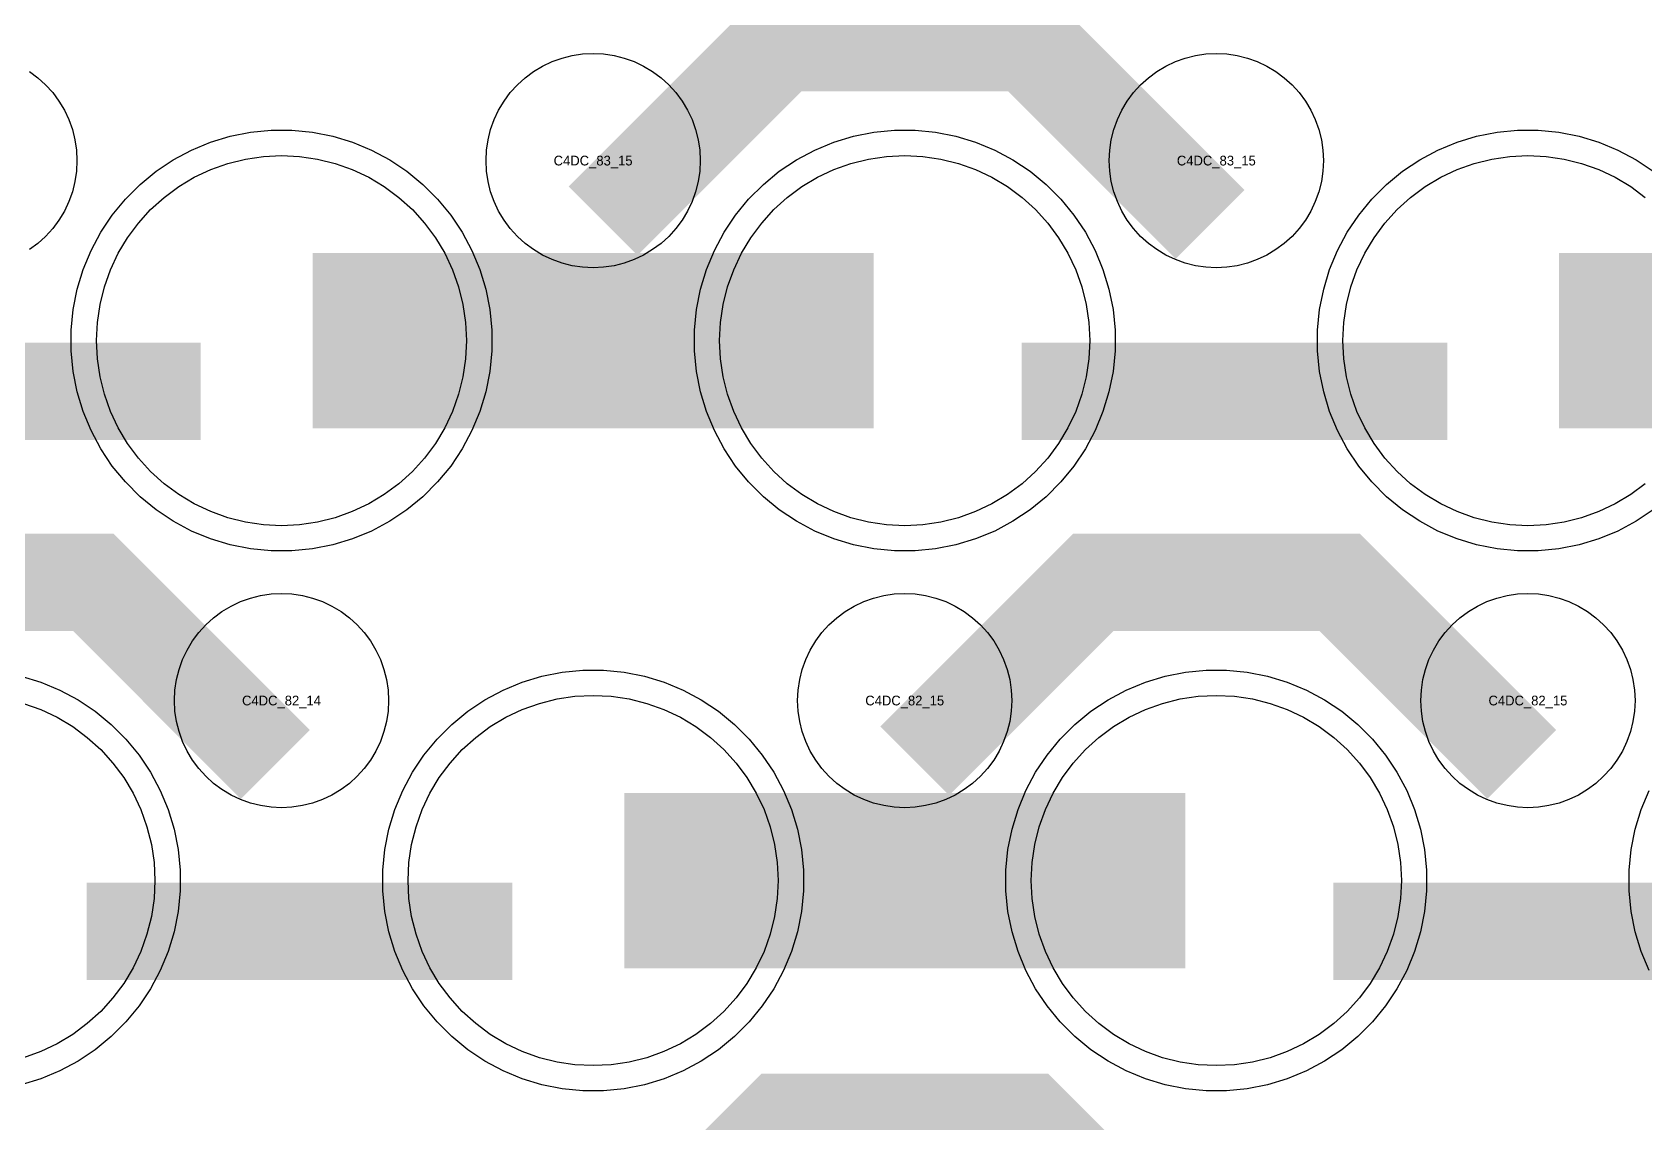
# Model space of a CAD drawing. Extents: x -11880 to 11880, y -14992 to 14992.
# Drawn here: x -7344 to -6930, y -3539.5 to -3259.6 of the extents above; entities that cross this region are included whole.
import ezdxf
from ezdxf.enums import TextEntityAlignment as Align

# ---------------------------------------------------------------- set-up
doc = ezdxf.new("R2010")
doc.units = 0
doc.header["$MEASUREMENT"] = 0
for name, color, linetype in [('GDS_775_DT_237', 138, 'CONTINUOUS'), ('RDL1_FS', 34, 'CONTINUOUS'), ('RDL_BS', 160, 'CONTINUOUS')]:
    doc.layers.add(name, color=color, linetype=linetype)

msp = doc.modelspace()

# ---------------------------------------------------------------- linework, layer by layer
at = {"layer": 'RDL1_FS'}
for points in [[(-7280, -3386.254), (-7284.657, -3386.025), (-7289.268, -3385.341), (-7293.791, -3384.209), (-7298.181, -3382.637), (-7302.395, -3380.645), (-7306.395, -3378.247), (-7310.14, -3375.469), (-7313.594, -3372.339), (-7316.724, -3368.885), (-7319.502, -3365.14), (-7321.9, -3361.14), (-7323.892, -3356.926), (-7325.464, -3352.536), (-7326.596, -3348.013), (-7327.28, -3343.402), (-7327.509, -3338.745), (-7327.28, -3334.088), (-7326.596, -3329.477), (-7325.464, -3324.954), (-7323.892, -3320.564), (-7321.9, -3316.35), (-7319.502, -3312.35), (-7316.724, -3308.605), (-7313.594, -3305.151), (-7310.14, -3302.021), (-7306.395, -3299.243), (-7302.395, -3296.845), (-7298.181, -3294.853), (-7293.791, -3293.281), (-7289.268, -3292.149), (-7284.657, -3291.465), (-7280, -3291.236), (-7275.343, -3291.465), (-7270.732, -3292.149), (-7266.209, -3293.281), (-7261.819, -3294.853), (-7257.605, -3296.845), (-7253.605, -3299.243), (-7249.86, -3302.021), (-7246.406, -3305.151), (-7243.276, -3308.605), (-7240.498, -3312.35), (-7238.1, -3316.35), (-7236.108, -3320.564), (-7234.536, -3324.954), (-7233.404, -3329.477), (-7232.72, -3334.088), (-7232.491, -3338.745), (-7232.72, -3343.402), (-7233.404, -3348.013), (-7234.536, -3352.536), (-7236.108, -3356.926), (-7238.1, -3361.14), (-7240.498, -3365.14), (-7243.276, -3368.885), (-7246.406, -3372.339), (-7249.86, -3375.469), (-7253.605, -3378.247), (-7257.605, -3380.645), (-7261.819, -3382.637), (-7266.209, -3384.209), (-7270.732, -3385.341), (-7275.343, -3386.025)], [(-7120, -3386.254), (-7124.657, -3386.025), (-7129.268, -3385.341), (-7133.791, -3384.209), (-7138.181, -3382.637), (-7142.395, -3380.645), (-7146.395, -3378.247), (-7150.14, -3375.469), (-7153.594, -3372.339), (-7156.724, -3368.885), (-7159.502, -3365.14), (-7161.9, -3361.14), (-7163.892, -3356.926), (-7165.464, -3352.536), (-7166.596, -3348.013), (-7167.28, -3343.402), (-7167.509, -3338.745), (-7167.28, -3334.088), (-7166.596, -3329.477), (-7165.464, -3324.954), (-7163.892, -3320.564), (-7161.9, -3316.35), (-7159.502, -3312.35), (-7156.724, -3308.605), (-7153.594, -3305.151), (-7150.14, -3302.021), (-7146.395, -3299.243), (-7142.395, -3296.845), (-7138.181, -3294.853), (-7133.791, -3293.281), (-7129.268, -3292.149), (-7124.657, -3291.465), (-7120, -3291.236), (-7115.343, -3291.465), (-7110.732, -3292.149), (-7106.209, -3293.281), (-7101.819, -3294.853), (-7097.605, -3296.845), (-7093.605, -3299.243), (-7089.86, -3302.021), (-7086.406, -3305.151), (-7083.276, -3308.605), (-7080.498, -3312.35), (-7078.1, -3316.35), (-7076.108, -3320.564), (-7074.536, -3324.954), (-7073.404, -3329.477), (-7072.72, -3334.088), (-7072.491, -3338.745), (-7072.72, -3343.402), (-7073.404, -3348.013), (-7074.536, -3352.536), (-7076.108, -3356.926), (-7078.1, -3361.14), (-7080.498, -3365.14), (-7083.276, -3368.885), (-7086.406, -3372.339), (-7089.86, -3375.469), (-7093.605, -3378.247), (-7097.605, -3380.645), (-7101.819, -3382.637), (-7106.209, -3384.209), (-7110.732, -3385.341), (-7115.343, -3386.025)], [(-7200, -3524.819), (-7204.657, -3524.59), (-7209.268, -3523.906), (-7213.791, -3522.774), (-7218.181, -3521.202), (-7222.395, -3519.21), (-7226.395, -3516.812), (-7230.14, -3514.034), (-7233.594, -3510.904), (-7236.724, -3507.45), (-7239.502, -3503.705), (-7241.9, -3499.705), (-7243.892, -3495.491), (-7245.464, -3491.101), (-7246.596, -3486.578), (-7247.28, -3481.967), (-7247.509, -3477.31), (-7247.28, -3472.653), (-7246.596, -3468.042), (-7245.464, -3463.519), (-7243.892, -3459.129), (-7241.9, -3454.915), (-7239.502, -3450.915), (-7236.724, -3447.17), (-7233.594, -3443.716), (-7230.14, -3440.586), (-7226.395, -3437.808), (-7222.395, -3435.41), (-7218.181, -3433.418), (-7213.791, -3431.846), (-7209.268, -3430.714), (-7204.657, -3430.03), (-7200, -3429.801), (-7195.343, -3430.03), (-7190.732, -3430.714), (-7186.209, -3431.846), (-7181.819, -3433.418), (-7177.605, -3435.41), (-7173.605, -3437.808), (-7169.86, -3440.586), (-7166.406, -3443.716), (-7163.276, -3447.17), (-7160.498, -3450.915), (-7158.1, -3454.915), (-7156.108, -3459.129), (-7154.536, -3463.519), (-7153.404, -3468.042), (-7152.72, -3472.653), (-7152.491, -3477.31), (-7152.72, -3481.967), (-7153.404, -3486.578), (-7154.536, -3491.101), (-7156.108, -3495.491), (-7158.1, -3499.705), (-7160.498, -3503.705), (-7163.276, -3507.45), (-7166.406, -3510.904), (-7169.86, -3514.034), (-7173.605, -3516.812), (-7177.605, -3519.21), (-7181.819, -3521.202), (-7186.209, -3522.774), (-7190.732, -3523.906), (-7195.343, -3524.59)], [(-7040, -3524.819), (-7044.657, -3524.59), (-7049.268, -3523.906), (-7053.791, -3522.774), (-7058.181, -3521.202), (-7062.395, -3519.21), (-7066.395, -3516.812), (-7070.14, -3514.034), (-7073.594, -3510.904), (-7076.724, -3507.45), (-7079.502, -3503.705), (-7081.9, -3499.705), (-7083.892, -3495.491), (-7085.464, -3491.101), (-7086.596, -3486.578), (-7087.28, -3481.967), (-7087.509, -3477.31), (-7087.28, -3472.653), (-7086.596, -3468.042), (-7085.464, -3463.519), (-7083.892, -3459.129), (-7081.9, -3454.915), (-7079.502, -3450.915), (-7076.724, -3447.17), (-7073.594, -3443.716), (-7070.14, -3440.586), (-7066.395, -3437.808), (-7062.395, -3435.41), (-7058.181, -3433.418), (-7053.791, -3431.846), (-7049.268, -3430.714), (-7044.657, -3430.03), (-7040, -3429.801), (-7035.343, -3430.03), (-7030.732, -3430.714), (-7026.209, -3431.846), (-7021.819, -3433.418), (-7017.605, -3435.41), (-7013.605, -3437.808), (-7009.86, -3440.586), (-7006.406, -3443.716), (-7003.276, -3447.17), (-7000.498, -3450.915), (-6998.1, -3454.915), (-6996.108, -3459.129), (-6994.536, -3463.519), (-6993.404, -3468.042), (-6992.72, -3472.653), (-6992.491, -3477.31), (-6992.72, -3481.967), (-6993.404, -3486.578), (-6994.536, -3491.101), (-6996.108, -3495.491), (-6998.1, -3499.705), (-7000.498, -3503.705), (-7003.276, -3507.45), (-7006.406, -3510.904), (-7009.86, -3514.034), (-7013.605, -3516.812), (-7017.605, -3519.21), (-7021.819, -3521.202), (-7026.209, -3522.774), (-7030.732, -3523.906), (-7035.343, -3524.59)]]:
    msp.add_lwpolyline(points, close=True, dxfattribs=at)
for points in [[(-6929.86, -3375.469), (-6933.605, -3378.247), (-6937.605, -3380.645), (-6941.819, -3382.637), (-6946.209, -3384.209), (-6950.732, -3385.341), (-6955.343, -3386.025), (-6960, -3386.254), (-6964.657, -3386.025), (-6969.268, -3385.341), (-6973.791, -3384.209), (-6978.181, -3382.637), (-6982.395, -3380.645), (-6986.395, -3378.247), (-6990.14, -3375.469), (-6993.594, -3372.339), (-6996.724, -3368.885), (-6999.502, -3365.14), (-7001.9, -3361.14), (-7003.892, -3356.926), (-7005.464, -3352.536), (-7006.596, -3348.013), (-7007.28, -3343.402), (-7007.509, -3338.745), (-7007.28, -3334.088), (-7006.596, -3329.477), (-7005.464, -3324.954), (-7003.892, -3320.564), (-7001.9, -3316.35), (-6999.502, -3312.35), (-6996.724, -3308.605), (-6993.594, -3305.151), (-6990.14, -3302.021), (-6986.395, -3299.243), (-6982.395, -3296.845), (-6978.181, -3294.853), (-6973.791, -3293.281), (-6969.268, -3292.149), (-6964.657, -3291.465), (-6960, -3291.236), (-6955.343, -3291.465), (-6950.732, -3292.149), (-6946.209, -3293.281), (-6941.819, -3294.853), (-6937.605, -3296.845), (-6933.605, -3299.243), (-6929.86, -3302.021)], [(-7346.209, -3431.846), (-7341.819, -3433.418), (-7337.605, -3435.41), (-7333.605, -3437.808), (-7329.86, -3440.586), (-7326.406, -3443.716), (-7323.276, -3447.17), (-7320.498, -3450.915), (-7318.1, -3454.915), (-7316.108, -3459.129), (-7314.536, -3463.519), (-7313.404, -3468.042), (-7312.72, -3472.653), (-7312.491, -3477.31), (-7312.72, -3481.967), (-7313.404, -3486.578), (-7314.536, -3491.101), (-7316.108, -3495.491), (-7318.1, -3499.705), (-7320.498, -3503.705), (-7323.276, -3507.45), (-7326.406, -3510.904), (-7329.86, -3514.034), (-7333.605, -3516.812), (-7337.605, -3519.21), (-7341.819, -3521.202), (-7346.209, -3522.774)]]:
    msp.add_lwpolyline(points, dxfattribs=at)
for points in [[(-7271.998, -3338.745, 45, 45, 0), (-7199.998, -3338.745, 45, 45, 0)], [(-7199.998, -3338.745, 45, 45, 0), (-7127.998, -3338.745, 45, 45, 0)], [(-6951.998, -3338.745, 45, 45, 0), (-6879.998, -3338.745, 45, 45, 0)], [(-7191.998, -3477.31, 45, 45, 0), (-7119.998, -3477.31, 45, 45, 0)], [(-7119.998, -3477.31, 45, 45, 0), (-7047.998, -3477.31, 45, 45, 0)]]:
    msp.add_lwpolyline(points, format="xyseb", dxfattribs=at)
at = {"layer": 'RDL_BS'}
for points in [[(-7197.438, -3308.059, 25, 25, 0), (-7151.623, -3262.244, 25, 25, 0), (-7118.07, -3262.244, 25, 25, 0)], [(-7041.599, -3308.958, 25, 25, 0), (-7088.313, -3262.244, 25, 25, 0), (-7118.071, -3262.244, 25, 25, 0)], [(-7409.984, -3351.758, 25, 25, 0), (-7300.719, -3351.758, 25, 25, 0)], [(-7089.984, -3351.758, 25, 25, 0), (-6980.719, -3351.758, 25, 25, 0)], [(-7281.599, -3447.523, 25, 25, 0), (-7328.313, -3400.809, 25, 25, 0), (-7358.071, -3400.809, 25, 25, 0)], [(-7117.438, -3446.624, 25, 25, 0), (-7071.623, -3400.809, 25, 25, 0), (-7038.07, -3400.809, 25, 25, 0)], [(-6961.599, -3447.523, 25, 25, 0), (-7008.313, -3400.809, 25, 25, 0), (-7038.071, -3400.809, 25, 25, 0)], [(-7329.984, -3490.323, 25, 25, 0), (-7220.719, -3490.323, 25, 25, 0)], [(-7009.984, -3490.323, 25, 25, 0), (-6900.719, -3490.323, 25, 25, 0)], [(-7197.438, -3585.189, 25, 25, 0), (-7151.623, -3539.374, 25, 25, 0), (-7118.07, -3539.374, 25, 25, 0)], [(-7041.599, -3586.088, 25, 25, 0), (-7088.313, -3539.374, 25, 25, 0), (-7118.071, -3539.374, 25, 25, 0)]]:
    msp.add_lwpolyline(points, format="xyseb", dxfattribs=at)
for points in [[(-7200, -3320.051), (-7202.693, -3319.919), (-7205.365, -3319.523), (-7207.984, -3318.866), (-7210.519, -3317.959), (-7212.956, -3316.807), (-7215.28, -3315.414), (-7217.443, -3313.811), (-7219.442, -3311.999), (-7221.254, -3310), (-7222.857, -3307.837), (-7224.25, -3305.513), (-7225.402, -3303.076), (-7226.309, -3300.541), (-7226.966, -3297.922), (-7227.362, -3295.25), (-7227.494, -3292.557), (-7227.362, -3289.864), (-7226.966, -3287.192), (-7226.309, -3284.573), (-7225.402, -3282.038), (-7224.25, -3279.601), (-7222.857, -3277.277), (-7221.254, -3275.114), (-7219.442, -3273.115), (-7217.443, -3271.303), (-7215.28, -3269.7), (-7212.956, -3268.307), (-7210.519, -3267.155), (-7207.984, -3266.248), (-7205.365, -3265.591), (-7202.693, -3265.195), (-7200, -3265.063), (-7197.307, -3265.195), (-7194.635, -3265.591), (-7192.016, -3266.248), (-7189.481, -3267.155), (-7187.044, -3268.307), (-7184.72, -3269.7), (-7182.557, -3271.303), (-7180.558, -3273.115), (-7178.746, -3275.114), (-7177.143, -3277.277), (-7175.75, -3279.601), (-7174.598, -3282.038), (-7173.691, -3284.573), (-7173.034, -3287.192), (-7172.638, -3289.864), (-7172.506, -3292.557), (-7172.638, -3295.25), (-7173.034, -3297.922), (-7173.691, -3300.541), (-7174.598, -3303.076), (-7175.75, -3305.513), (-7177.143, -3307.837), (-7178.746, -3310), (-7180.558, -3311.999), (-7182.557, -3313.811), (-7184.72, -3315.414), (-7187.044, -3316.807), (-7189.481, -3317.959), (-7192.016, -3318.866), (-7194.635, -3319.523), (-7197.307, -3319.919)], [(-7040, -3320.051), (-7042.693, -3319.919), (-7045.365, -3319.523), (-7047.984, -3318.866), (-7050.519, -3317.959), (-7052.956, -3316.807), (-7055.28, -3315.414), (-7057.443, -3313.811), (-7059.442, -3311.999), (-7061.254, -3310), (-7062.857, -3307.837), (-7064.25, -3305.513), (-7065.402, -3303.076), (-7066.309, -3300.541), (-7066.966, -3297.922), (-7067.362, -3295.25), (-7067.494, -3292.557), (-7067.362, -3289.864), (-7066.966, -3287.192), (-7066.309, -3284.573), (-7065.402, -3282.038), (-7064.25, -3279.601), (-7062.857, -3277.277), (-7061.254, -3275.114), (-7059.442, -3273.115), (-7057.443, -3271.303), (-7055.28, -3269.7), (-7052.956, -3268.307), (-7050.519, -3267.155), (-7047.984, -3266.248), (-7045.365, -3265.591), (-7042.693, -3265.195), (-7040, -3265.063), (-7037.307, -3265.195), (-7034.635, -3265.591), (-7032.016, -3266.248), (-7029.481, -3267.155), (-7027.044, -3268.307), (-7024.72, -3269.7), (-7022.557, -3271.303), (-7020.558, -3273.115), (-7018.746, -3275.114), (-7017.143, -3277.277), (-7015.75, -3279.601), (-7014.598, -3282.038), (-7013.691, -3284.573), (-7013.034, -3287.192), (-7012.638, -3289.864), (-7012.506, -3292.557), (-7012.638, -3295.25), (-7013.034, -3297.922), (-7013.691, -3300.541), (-7014.598, -3303.076), (-7015.75, -3305.513), (-7017.143, -3307.837), (-7018.746, -3310), (-7020.558, -3311.999), (-7022.557, -3313.811), (-7024.72, -3315.414), (-7027.044, -3316.807), (-7029.481, -3317.959), (-7032.016, -3318.866), (-7034.635, -3319.523), (-7037.307, -3319.919)], [(-7282.644, -3392.745), (-7287.938, -3392.228), (-7293.165, -3391.182), (-7298.205, -3389.651), (-7303.115, -3387.62), (-7307.777, -3385.128), (-7312.191, -3382.181), (-7316.292, -3378.819), (-7320.074, -3375.037), (-7323.436, -3370.936), (-7326.383, -3366.522), (-7328.875, -3361.86), (-7330.906, -3356.95), (-7332.437, -3351.91), (-7333.483, -3346.683), (-7334, -3341.389), (-7334, -3336.101), (-7333.483, -3330.807), (-7332.437, -3325.58), (-7330.906, -3320.54), (-7328.875, -3315.63), (-7326.383, -3310.968), (-7323.436, -3306.554), (-7320.074, -3302.453), (-7316.292, -3298.671), (-7312.191, -3295.309), (-7307.777, -3292.362), (-7303.115, -3289.87), (-7298.205, -3287.839), (-7293.165, -3286.308), (-7287.938, -3285.262), (-7282.644, -3284.745), (-7277.356, -3284.745), (-7272.062, -3285.262), (-7266.835, -3286.308), (-7261.795, -3287.839), (-7256.885, -3289.87), (-7252.223, -3292.362), (-7247.809, -3295.309), (-7243.708, -3298.671), (-7239.926, -3302.453), (-7236.564, -3306.554), (-7233.617, -3310.968), (-7231.125, -3315.63), (-7229.094, -3320.54), (-7227.563, -3325.58), (-7226.517, -3330.807), (-7226, -3336.101), (-7226, -3341.389), (-7226.517, -3346.683), (-7227.563, -3351.91), (-7229.094, -3356.95), (-7231.125, -3361.86), (-7233.617, -3366.522), (-7236.564, -3370.936), (-7239.926, -3375.037), (-7243.708, -3378.819), (-7247.809, -3382.181), (-7252.223, -3385.128), (-7256.885, -3387.62), (-7261.795, -3389.651), (-7266.835, -3391.182), (-7272.062, -3392.228), (-7277.356, -3392.745)], [(-7122.644, -3392.745), (-7127.938, -3392.228), (-7133.165, -3391.182), (-7138.205, -3389.651), (-7143.115, -3387.62), (-7147.777, -3385.128), (-7152.191, -3382.181), (-7156.292, -3378.819), (-7160.074, -3375.037), (-7163.436, -3370.936), (-7166.383, -3366.522), (-7168.875, -3361.86), (-7170.906, -3356.95), (-7172.437, -3351.91), (-7173.483, -3346.683), (-7174, -3341.389), (-7174, -3336.101), (-7173.483, -3330.807), (-7172.437, -3325.58), (-7170.906, -3320.54), (-7168.875, -3315.63), (-7166.383, -3310.968), (-7163.436, -3306.554), (-7160.074, -3302.453), (-7156.292, -3298.671), (-7152.191, -3295.309), (-7147.777, -3292.362), (-7143.115, -3289.87), (-7138.205, -3287.839), (-7133.165, -3286.308), (-7127.938, -3285.262), (-7122.644, -3284.745), (-7117.356, -3284.745), (-7112.062, -3285.262), (-7106.835, -3286.308), (-7101.795, -3287.839), (-7096.885, -3289.87), (-7092.223, -3292.362), (-7087.809, -3295.309), (-7083.708, -3298.671), (-7079.926, -3302.453), (-7076.564, -3306.554), (-7073.617, -3310.968), (-7071.125, -3315.63), (-7069.094, -3320.54), (-7067.563, -3325.58), (-7066.517, -3330.807), (-7066, -3336.101), (-7066, -3341.389), (-7066.517, -3346.683), (-7067.563, -3351.91), (-7069.094, -3356.95), (-7071.125, -3361.86), (-7073.617, -3366.522), (-7076.564, -3370.936), (-7079.926, -3375.037), (-7083.708, -3378.819), (-7087.809, -3382.181), (-7092.223, -3385.128), (-7096.885, -3387.62), (-7101.795, -3389.651), (-7106.835, -3391.182), (-7112.062, -3392.228), (-7117.356, -3392.745)], [(-7280, -3458.616), (-7282.693, -3458.484), (-7285.365, -3458.088), (-7287.984, -3457.431), (-7290.519, -3456.524), (-7292.956, -3455.372), (-7295.28, -3453.979), (-7297.443, -3452.376), (-7299.442, -3450.564), (-7301.254, -3448.565), (-7302.857, -3446.402), (-7304.25, -3444.078), (-7305.402, -3441.641), (-7306.309, -3439.106), (-7306.966, -3436.487), (-7307.362, -3433.815), (-7307.494, -3431.122), (-7307.362, -3428.429), (-7306.966, -3425.757), (-7306.309, -3423.138), (-7305.402, -3420.603), (-7304.25, -3418.166), (-7302.857, -3415.842), (-7301.254, -3413.679), (-7299.442, -3411.68), (-7297.443, -3409.868), (-7295.28, -3408.265), (-7292.956, -3406.872), (-7290.519, -3405.72), (-7287.984, -3404.813), (-7285.365, -3404.156), (-7282.693, -3403.76), (-7280, -3403.628), (-7277.307, -3403.76), (-7274.635, -3404.156), (-7272.016, -3404.813), (-7269.481, -3405.72), (-7267.044, -3406.872), (-7264.72, -3408.265), (-7262.557, -3409.868), (-7260.558, -3411.68), (-7258.746, -3413.679), (-7257.143, -3415.842), (-7255.75, -3418.166), (-7254.598, -3420.603), (-7253.691, -3423.138), (-7253.034, -3425.757), (-7252.638, -3428.429), (-7252.506, -3431.122), (-7252.638, -3433.815), (-7253.034, -3436.487), (-7253.691, -3439.106), (-7254.598, -3441.641), (-7255.75, -3444.078), (-7257.143, -3446.402), (-7258.746, -3448.565), (-7260.558, -3450.564), (-7262.557, -3452.376), (-7264.72, -3453.979), (-7267.044, -3455.372), (-7269.481, -3456.524), (-7272.016, -3457.431), (-7274.635, -3458.088), (-7277.307, -3458.484)], [(-7120, -3458.616), (-7122.693, -3458.484), (-7125.365, -3458.088), (-7127.984, -3457.431), (-7130.519, -3456.524), (-7132.956, -3455.372), (-7135.28, -3453.979), (-7137.443, -3452.376), (-7139.442, -3450.564), (-7141.254, -3448.565), (-7142.857, -3446.402), (-7144.25, -3444.078), (-7145.402, -3441.641), (-7146.309, -3439.106), (-7146.966, -3436.487), (-7147.362, -3433.815), (-7147.494, -3431.122), (-7147.362, -3428.429), (-7146.966, -3425.757), (-7146.309, -3423.138), (-7145.402, -3420.603), (-7144.25, -3418.166), (-7142.857, -3415.842), (-7141.254, -3413.679), (-7139.442, -3411.68), (-7137.443, -3409.868), (-7135.28, -3408.265), (-7132.956, -3406.872), (-7130.519, -3405.72), (-7127.984, -3404.813), (-7125.365, -3404.156), (-7122.693, -3403.76), (-7120, -3403.628), (-7117.307, -3403.76), (-7114.635, -3404.156), (-7112.016, -3404.813), (-7109.481, -3405.72), (-7107.044, -3406.872), (-7104.72, -3408.265), (-7102.557, -3409.868), (-7100.558, -3411.68), (-7098.746, -3413.679), (-7097.143, -3415.842), (-7095.75, -3418.166), (-7094.598, -3420.603), (-7093.691, -3423.138), (-7093.034, -3425.757), (-7092.638, -3428.429), (-7092.506, -3431.122), (-7092.638, -3433.815), (-7093.034, -3436.487), (-7093.691, -3439.106), (-7094.598, -3441.641), (-7095.75, -3444.078), (-7097.143, -3446.402), (-7098.746, -3448.565), (-7100.558, -3450.564), (-7102.557, -3452.376), (-7104.72, -3453.979), (-7107.044, -3455.372), (-7109.481, -3456.524), (-7112.016, -3457.431), (-7114.635, -3458.088), (-7117.307, -3458.484)], [(-6960, -3458.616), (-6962.693, -3458.484), (-6965.365, -3458.088), (-6967.984, -3457.431), (-6970.519, -3456.524), (-6972.956, -3455.372), (-6975.28, -3453.979), (-6977.443, -3452.376), (-6979.442, -3450.564), (-6981.254, -3448.565), (-6982.857, -3446.402), (-6984.25, -3444.078), (-6985.402, -3441.641), (-6986.309, -3439.106), (-6986.966, -3436.487), (-6987.362, -3433.815), (-6987.494, -3431.122), (-6987.362, -3428.429), (-6986.966, -3425.757), (-6986.309, -3423.138), (-6985.402, -3420.603), (-6984.25, -3418.166), (-6982.857, -3415.842), (-6981.254, -3413.679), (-6979.442, -3411.68), (-6977.443, -3409.868), (-6975.28, -3408.265), (-6972.956, -3406.872), (-6970.519, -3405.72), (-6967.984, -3404.813), (-6965.365, -3404.156), (-6962.693, -3403.76), (-6960, -3403.628), (-6957.307, -3403.76), (-6954.635, -3404.156), (-6952.016, -3404.813), (-6949.481, -3405.72), (-6947.044, -3406.872), (-6944.72, -3408.265), (-6942.557, -3409.868), (-6940.558, -3411.68), (-6938.746, -3413.679), (-6937.143, -3415.842), (-6935.75, -3418.166), (-6934.598, -3420.603), (-6933.691, -3423.138), (-6933.034, -3425.757), (-6932.638, -3428.429), (-6932.506, -3431.122), (-6932.638, -3433.815), (-6933.034, -3436.487), (-6933.691, -3439.106), (-6934.598, -3441.641), (-6935.75, -3444.078), (-6937.143, -3446.402), (-6938.746, -3448.565), (-6940.558, -3450.564), (-6942.557, -3452.376), (-6944.72, -3453.979), (-6947.044, -3455.372), (-6949.481, -3456.524), (-6952.016, -3457.431), (-6954.635, -3458.088), (-6957.307, -3458.484)], [(-7202.644, -3531.31), (-7207.938, -3530.793), (-7213.165, -3529.747), (-7218.205, -3528.216), (-7223.115, -3526.185), (-7227.777, -3523.693), (-7232.191, -3520.746), (-7236.292, -3517.384), (-7240.074, -3513.602), (-7243.436, -3509.501), (-7246.383, -3505.087), (-7248.875, -3500.425), (-7250.906, -3495.515), (-7252.437, -3490.475), (-7253.483, -3485.248), (-7254, -3479.954), (-7254, -3474.666), (-7253.483, -3469.372), (-7252.437, -3464.145), (-7250.906, -3459.105), (-7248.875, -3454.195), (-7246.383, -3449.533), (-7243.436, -3445.119), (-7240.074, -3441.018), (-7236.292, -3437.236), (-7232.191, -3433.874), (-7227.777, -3430.927), (-7223.115, -3428.435), (-7218.205, -3426.404), (-7213.165, -3424.873), (-7207.938, -3423.827), (-7202.644, -3423.31), (-7197.356, -3423.31), (-7192.062, -3423.827), (-7186.835, -3424.873), (-7181.795, -3426.404), (-7176.885, -3428.435), (-7172.223, -3430.927), (-7167.809, -3433.874), (-7163.708, -3437.236), (-7159.926, -3441.018), (-7156.564, -3445.119), (-7153.617, -3449.533), (-7151.125, -3454.195), (-7149.094, -3459.105), (-7147.563, -3464.145), (-7146.517, -3469.372), (-7146, -3474.666), (-7146, -3479.954), (-7146.517, -3485.248), (-7147.563, -3490.475), (-7149.094, -3495.515), (-7151.125, -3500.425), (-7153.617, -3505.087), (-7156.564, -3509.501), (-7159.926, -3513.602), (-7163.708, -3517.384), (-7167.809, -3520.746), (-7172.223, -3523.693), (-7176.885, -3526.185), (-7181.795, -3528.216), (-7186.835, -3529.747), (-7192.062, -3530.793), (-7197.356, -3531.31)], [(-7042.644, -3531.31), (-7047.938, -3530.793), (-7053.165, -3529.747), (-7058.205, -3528.216), (-7063.115, -3526.185), (-7067.777, -3523.693), (-7072.191, -3520.746), (-7076.292, -3517.384), (-7080.074, -3513.602), (-7083.436, -3509.501), (-7086.383, -3505.087), (-7088.875, -3500.425), (-7090.906, -3495.515), (-7092.437, -3490.475), (-7093.483, -3485.248), (-7094, -3479.954), (-7094, -3474.666), (-7093.483, -3469.372), (-7092.437, -3464.145), (-7090.906, -3459.105), (-7088.875, -3454.195), (-7086.383, -3449.533), (-7083.436, -3445.119), (-7080.074, -3441.018), (-7076.292, -3437.236), (-7072.191, -3433.874), (-7067.777, -3430.927), (-7063.115, -3428.435), (-7058.205, -3426.404), (-7053.165, -3424.873), (-7047.938, -3423.827), (-7042.644, -3423.31), (-7037.356, -3423.31), (-7032.062, -3423.827), (-7026.835, -3424.873), (-7021.795, -3426.404), (-7016.885, -3428.435), (-7012.223, -3430.927), (-7007.809, -3433.874), (-7003.708, -3437.236), (-6999.926, -3441.018), (-6996.564, -3445.119), (-6993.617, -3449.533), (-6991.125, -3454.195), (-6989.094, -3459.105), (-6987.563, -3464.145), (-6986.517, -3469.372), (-6986, -3474.666), (-6986, -3479.954), (-6986.517, -3485.248), (-6987.563, -3490.475), (-6989.094, -3495.515), (-6991.125, -3500.425), (-6993.617, -3505.087), (-6996.564, -3509.501), (-6999.926, -3513.602), (-7003.708, -3517.384), (-7007.809, -3520.746), (-7012.223, -3523.693), (-7016.885, -3526.185), (-7021.795, -3528.216), (-7026.835, -3529.747), (-7032.062, -3530.793), (-7037.356, -3531.31)]]:
    msp.add_lwpolyline(points, close=True, dxfattribs=at)
for points in [[(-7344.72, -3269.7), (-7342.557, -3271.303), (-7340.558, -3273.115), (-7338.746, -3275.114), (-7337.143, -3277.277), (-7335.75, -3279.601), (-7334.598, -3282.038), (-7333.691, -3284.573), (-7333.034, -3287.192), (-7332.638, -3289.864), (-7332.506, -3292.557), (-7332.638, -3295.25), (-7333.034, -3297.922), (-7333.691, -3300.541), (-7334.598, -3303.076), (-7335.75, -3305.513), (-7337.143, -3307.837), (-7338.746, -3310), (-7340.558, -3311.999), (-7342.557, -3313.811), (-7344.72, -3315.414)], [(-6927.809, -3382.181), (-6932.223, -3385.128), (-6936.885, -3387.62), (-6941.795, -3389.651), (-6946.835, -3391.182), (-6952.062, -3392.228), (-6957.356, -3392.745), (-6962.644, -3392.745), (-6967.938, -3392.228), (-6973.165, -3391.182), (-6978.205, -3389.651), (-6983.115, -3387.62), (-6987.777, -3385.128), (-6992.191, -3382.181), (-6996.292, -3378.819), (-7000.074, -3375.037), (-7003.436, -3370.936), (-7006.383, -3366.522), (-7008.875, -3361.86), (-7010.906, -3356.95), (-7012.437, -3351.91), (-7013.483, -3346.683), (-7014, -3341.389), (-7014, -3336.101), (-7013.483, -3330.807), (-7012.437, -3325.58), (-7010.906, -3320.54), (-7008.875, -3315.63), (-7006.383, -3310.968), (-7003.436, -3306.554), (-7000.074, -3302.453), (-6996.292, -3298.671), (-6992.191, -3295.309), (-6987.777, -3292.362), (-6983.115, -3289.87), (-6978.205, -3287.839), (-6973.165, -3286.308), (-6967.938, -3285.262), (-6962.644, -3284.745), (-6957.356, -3284.745), (-6952.062, -3285.262), (-6946.835, -3286.308), (-6941.795, -3287.839), (-6936.885, -3289.87), (-6932.223, -3292.362), (-6927.809, -3295.309)], [(-7346.835, -3424.873), (-7341.795, -3426.404), (-7336.885, -3428.435), (-7332.223, -3430.927), (-7327.809, -3433.874), (-7323.708, -3437.236), (-7319.926, -3441.018), (-7316.564, -3445.119), (-7313.617, -3449.533), (-7311.125, -3454.195), (-7309.094, -3459.105), (-7307.563, -3464.145), (-7306.517, -3469.372), (-7306, -3474.666), (-7306, -3479.954), (-7306.517, -3485.248), (-7307.563, -3490.475), (-7309.094, -3495.515), (-7311.125, -3500.425), (-7313.617, -3505.087), (-7316.564, -3509.501), (-7319.926, -3513.602), (-7323.708, -3517.384), (-7327.809, -3520.746), (-7332.223, -3523.693), (-7336.885, -3526.185), (-7341.795, -3528.216), (-7346.835, -3529.747)], [(-6928.875, -3500.425), (-6930.906, -3495.515), (-6932.437, -3490.475), (-6933.483, -3485.248), (-6934, -3479.954), (-6934, -3474.666), (-6933.483, -3469.372), (-6932.437, -3464.145), (-6930.906, -3459.105), (-6928.875, -3454.195)]]:
    msp.add_lwpolyline(points, dxfattribs=at)

# ---------------------------------------------------------------- texts
at = {"layer": 'GDS_775_DT_237'}
for s, p in [('C4DC_83_15', (-7200, -3292.557)), ('C4DC_83_15', (-7200, -3292.557)), ('C4DC_83_15', (-7040, -3292.557)), ('C4DC_83_15', (-7040, -3292.557)), ('C4DC_82_14', (-7280, -3431.122)), ('C4DC_82_14', (-7280, -3431.122)), ('C4DC_82_15', (-7120, -3431.122)), ('C4DC_82_15', (-7120, -3431.122)), ('C4DC_82_15', (-6960, -3431.122)), ('C4DC_82_15', (-6960, -3431.122))]:
    msp.add_text(s, height=2.5, dxfattribs=at).set_placement(p, align=Align.MIDDLE_CENTER)

doc.saveas('drawing.dxf')
